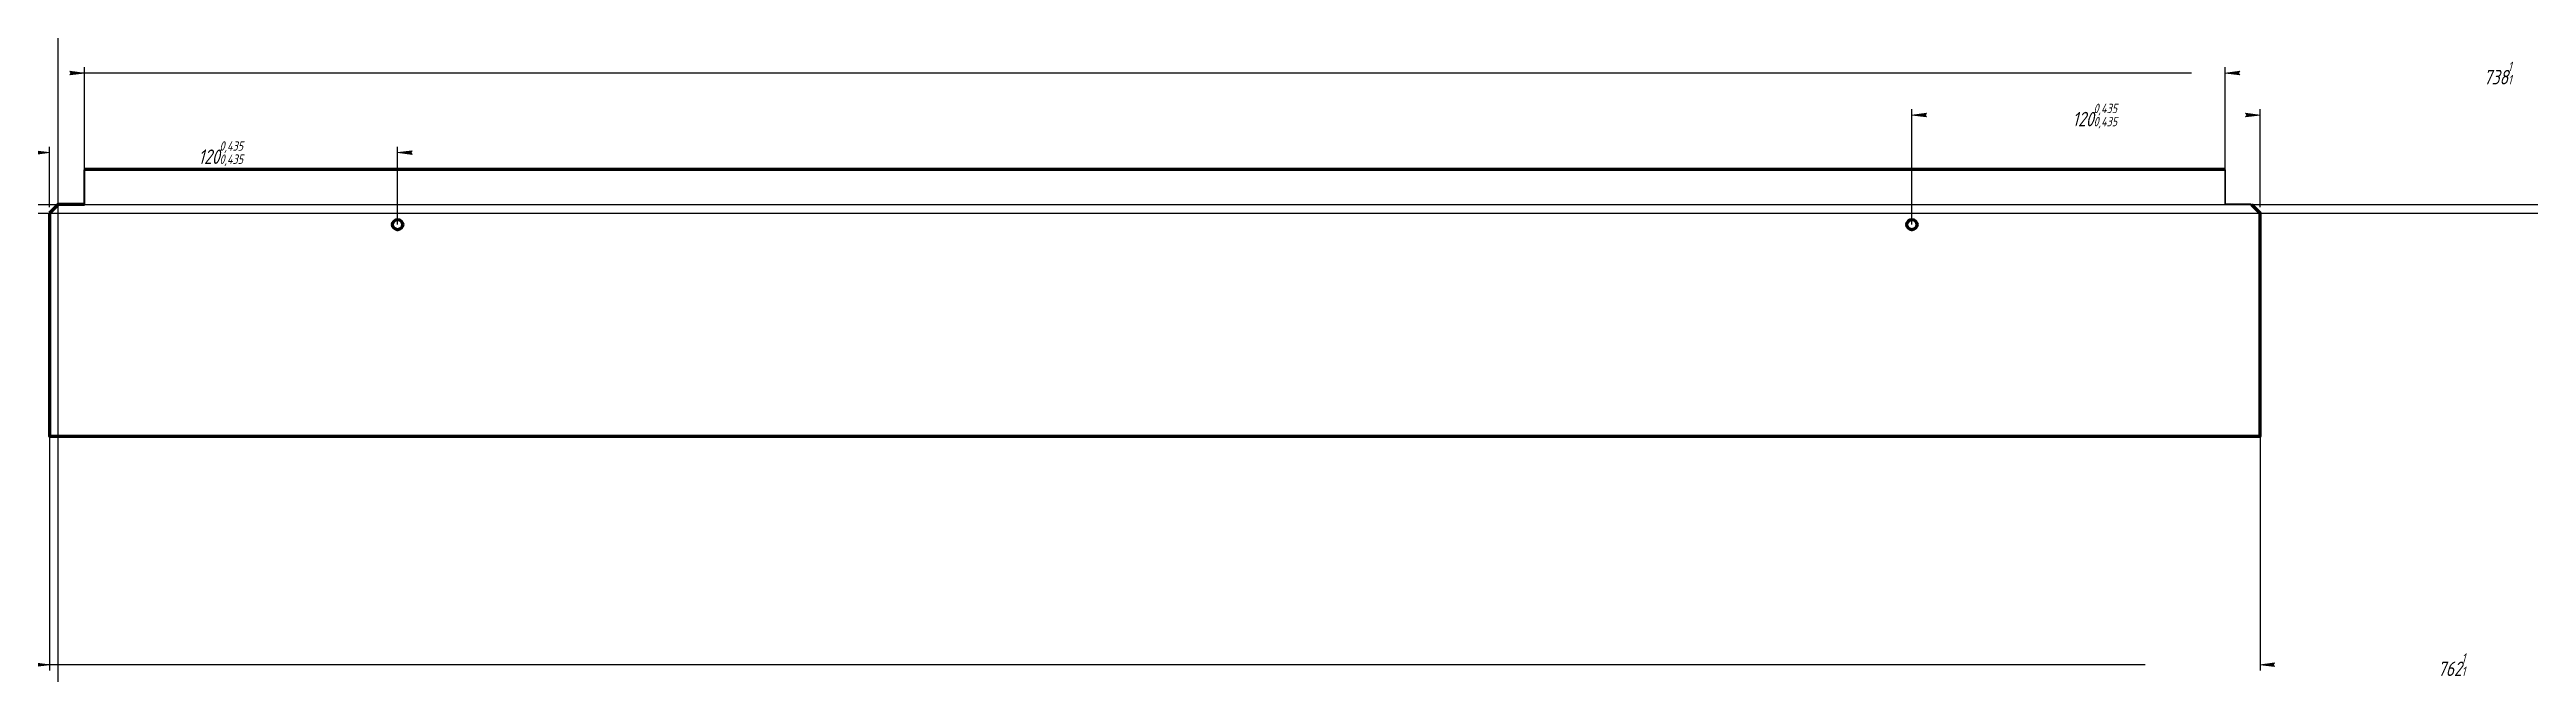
# Model space of a CAD drawing. Header units: millimetres. Extents: x -211 to 643, y 62 to 277.
import ezdxf

# ---------------------------------------------------------------- set-up
doc = ezdxf.new("R2010")
doc.units = ezdxf.units.MM
doc.linetypes.add('K5LT_BASIC', pattern=[0])
doc.linetypes.add('K5LT_THIN', pattern=[0])
doc.styles.add('KDIMTEXTSTYLE', font='GOST_AU.SHX', dxfattribs={"width": 0.96, "oblique": 15, "height": 5})
doc.dimstyles.new('KDIMSTYLE (1.00)', dxfattribs={"dimtxt": 5, "dimasz": 1, "dimexe": 2, "dimexo": 0, "dimgap": 1, "dimtad": 1, "dimtxsty": 'KDIMTEXTSTYLE', "dimsah": 1, "dimcen": 0, "dimdle": 1, "dimadec": 0, "dimazin": 0, "dimtfac": 0.667, "dimtmove": 0, "dimatfit": 3, "dimfxl": 1, "dimtvp": 1, "dimtolj": 1, "dimtzin": 0, "dimarcsym": 0})

# ---------------------------------------------------------------- blocks, each defined once
blk = doc.blocks.new('KDIMARROW_01')
blk.add_hatch(color=0).paths.add_polyline_path([(0, 0), (-5, 0.66), (-4.5, 0), (-5, -0.66)])
at = {"color": 0, "linetype": 'K5LT_THIN', "lineweight": 18}
for p, q in [((-4.5, 0), (-5, 0.66)), ((-5, 0.66), (0, 0)), ((0, 0), (-5, -0.66)), ((-5, -0.66), (-4.5, 0)), ((0, 0), (-1, 0))]:
    blk.add_line(p, q, dxfattribs=at)

msp = doc.modelspace()

# ---------------------------------------------------------------- linework, layer by layer
at = {"color": 150, "linetype": 'K5LT_BASIC', "lineweight": 60, "true_color": 0x0080ff}
for p, q in [((539.195, 235.238), (204.245, 235.238)), ((-207.805, 223.238), (-210.805, 220.238)), ((-198.805, 223.238), (-207.805, 223.238)), ((548.195, 223.238), (551.195, 220.238)), ((204.245, 143.238), (540.195, 143.238))]:
    msp.add_line(p, q, dxfattribs=at)
at = {"color": 232, "true_color": 0xc52b79}
for p, direction in [((-207.805, 182.738), (0, 1)), ((-210.805, 223.238), (1, 0)), ((-70.1, 220.238), (1, 0))]:
    msp.add_xline(p, direction, dxfattribs=at)
at = {"color": 150, "linetype": 'K5LT_BASIC', "true_color": 0x0080ff, "const_width": 0.6}
for points in [[(-198.805, 223.238), (-198.805, 235.238)], [(539.195, 235.238), (539.195, 223.238)], [(548.195, 223.238), (539.195, 223.238)]]:
    msp.add_lwpolyline(points, dxfattribs=at)
at = {"color": 150, "linetype": 'K5LT_BASIC', "lineweight": 60, "true_color": 0x0080ff}
for points in [[(204.245, 235.238), (-198.805, 235.238)], [(-210.805, 220.238), (-210.805, 143.238), (204.245, 143.238)], [(540.195, 143.238), (551.195, 143.238), (551.195, 220.238)]]:
    msp.add_lwpolyline(points, dxfattribs=at)
for centre in [(-90.805, 216.238), (431.195, 216.238)]:
    msp.add_circle(centre, 1.75, dxfattribs=at)

# ---------------------------------------------------------------- dimensions: what is measured, and where the dimension line sits
at = {"color": 7}
for base, p1, p2, location, override in [((-198.805, 268.528), (539.195, 235.238), (-198.805, 235.238), (633.098, 268.528), {"dimexo": 0, "dimpost": '\\H5.0;\\W0.965;\\Q15;<>\\H0.65x;\\S1^ 1;\\H1.5x;', "dimblk1": 'KDIMARROW_01', "dimblk2": 'KDIMARROW_01', "dimse1": 0, "dimse2": 0, "dimclrt": 7, "dimtolj": 1}), ((551.195, 254.062), (431.195, 216.238), (551.195, 222.238), (494.195, 254.062), {"dimexo": 0, "dimpost": '\\H5.0;\\W0.965;\\Q15;<>\\H0.65x;\\S0,435^ 0,435;\\H1.5x;', "dimblk1": 'KDIMARROW_01', "dimblk2": 'KDIMARROW_01', "dimse1": 0, "dimse2": 0, "dimclrt": 7, "dimtolj": 1}), ((-210.805, 241.096), (-90.805, 216.238), (-210.805, 222.238), (-151.805, 241.096), {"dimexo": 0, "dimpost": '\\H5.0;\\W0.965;\\Q15;<>\\H0.65x;\\S0,435^ 0,435;\\H1.5x;', "dimblk1": 'KDIMARROW_01', "dimblk2": 'KDIMARROW_01', "dimse1": 0, "dimse2": 0, "dimclrt": 7, "dimtolj": 1}), ((-210.805, 64.431), (551.195, 181.738), (-210.805, 181.738), (617.195, 64.431), {"dimexo": 0, "dimpost": '\\H5.0;\\W0.965;\\Q15;<>\\H0.65x;\\S1^ 1;\\H1.5x;', "dimblk1": 'KDIMARROW_01', "dimblk2": 'KDIMARROW_01', "dimse1": 0, "dimse2": 0, "dimclrt": 7, "dimtolj": 1})]:
    msp.add_linear_dim(base=base, p1=p1, p2=p2, location=location, dimstyle='KDIMSTYLE (1.00)', override=override, dxfattribs=at).render()

doc.saveas('drawing.dxf')
